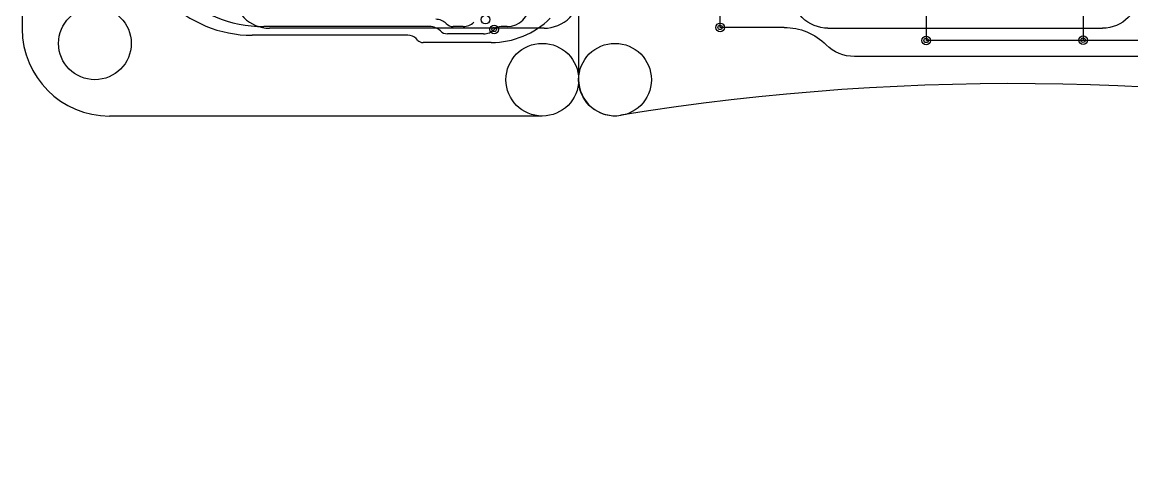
# Model space of a CAD drawing. Header units: millimetres. Extents: x -220 to 263, y -14 to 135.
# Drawn here: x -204 to -127.7, y -11.8 to 18.5 of the extents above; entities that cross this region are included whole.
import ezdxf

# ---------------------------------------------------------------- set-up
doc = ezdxf.new("R2010")
doc.units = ezdxf.units.MM
doc.layers.get('0').update_dxf_attribs({"color": 96, "lineweight": 25, "true_color": 0x008000})
for name, color, linetype, lineweight, true_color in [('livello 1', 18, 'Continuous', 25, 0x000000), ('livello 2', 18, 'Continuous', 25, 0x000000), ('livello 5', 18, 'Continuous', 25, 0x000000), ('livello 7', 6, 'Continuous', 25, 0xff00ff), ('livello 8', 18, 'Continuous', 25, 0x000000), ('livello 9', 18, 'Continuous', 25, 0x000000)]:
    doc.layers.add(name, color=color, linetype=linetype, lineweight=lineweight, true_color=true_color)

msp = doc.modelspace()

# ---------------------------------------------------------------- linework, layer by layer
at = {"flags": 128}
for points in [[(-165.722, 121.5), (-165.722, 14.516)], [(-204, 23), (-204, 18)], [(-168.222, 12), (-198, 12)]]:
    msp.add_lwpolyline(points, dxfattribs=at)
for centre in [(-199, 17), (-168.222, 14.5), (-163.222, 14.5)]:
    msp.add_circle(centre, 2.5)
for centre, radius, start, end in [((-198, 18), 6, 180, 270), ((-163.222, 14.516), 2.5, 180, 279.26459), ((-135.898, -152.987), 167.216, 57.60323, 99.26459)]:
    msp.add_arc(centre, radius, start, end)
at = {"layer": 'livello 1', "color": 22, "true_color": 0xc83434, "flags": 128}
for points in [[(-193.534, 20.707, 0.198912), (-187.378, 18.157)], [(-194.083, 20.006, 0.198913), (-188.171, 17.557)], [(-174.834, 18.357, 0.198914), (-175.558, 18.657)], [(-174.834, 18.357, 0.19891), (-174.351, 18.157)], [(-173.658, 18.157, 0.198889), (-172.934, 18.457)], [(-171.734, 17.057, 0.198909), (-167.686, 18.734)], [(-176.902, 17.325, 0.19889), (-177.463, 17.557)], [(-175.234, 17.857, 0.198914), (-175.958, 18.157)], [(-175.234, 17.857, 0.19891), (-174.751, 17.657)], [(-172.258, 17.657, 0.198889), (-171.534, 17.957)], [(-176.784, 17.207, 0.19891), (-176.422, 17.057)]]:
    msp.add_lwpolyline(points, format="xyb", dxfattribs=at)
for points in [[(-177.463, 17.557), (-188.171, 17.557)], [(-186.193, 18.157), (-187.378, 18.157)], [(-175.958, 18.157), (-186.193, 18.157)], [(-172.258, 17.657), (-174.751, 17.657)], [(-173.658, 18.157), (-174.351, 18.157)], [(-176.784, 17.207), (-176.902, 17.325)], [(-171.734, 17.057), (-176.422, 17.057)]]:
    msp.add_lwpolyline(points, dxfattribs=at)
at = {"layer": 'livello 1', "color": 7, "true_color": 0xececec}
for centre in [(-172.134, 18.633), (-171.534, 17.957)]:
    msp.add_circle(centre, 0.3, dxfattribs=at)
at = {"layer": 'livello 1', "color": 7}
msp.add_circle((-171.534, 17.957), 0.15, dxfattribs=at)
at = {"layer": 'livello 2', "color": 163, "true_color": 0x4d7fc4, "flags": 128}
for points in [[(-170.634, 18.157, 0.414194), (-169.134, 19.657)], [(-171.051, 18.157, 0.19891), (-171.534, 17.957)]]:
    msp.add_lwpolyline(points, format="xyb", dxfattribs=at)
msp.add_lwpolyline([(-170.634, 18.157), (-171.051, 18.157)], dxfattribs=at)
at = {"layer": 'livello 2', "color": 7, "true_color": 0xececec}
for centre in [(-172.134, 18.633), (-171.534, 17.957)]:
    msp.add_circle(centre, 0.3, dxfattribs=at)
at = {"layer": 'livello 2', "color": 7}
msp.add_circle((-171.534, 17.957), 0.15, dxfattribs=at)
at = {"layer": 'livello 5', "color": 3, "true_color": 0x00ff00, "flags": 128}
for points in [[(-189.484, 20.541, 0.414214), (-186.984, 18.041)], [(-168.103, 18.041, 0.414214), (-165.603, 20.541)]]:
    msp.add_lwpolyline(points, format="xyb", dxfattribs=at)
for points in [[(-172.985, 18.041), (-186.984, 18.041)], [(-168.103, 18.041), (-182.102, 18.041)]]:
    msp.add_lwpolyline(points, dxfattribs=at)
at = {"layer": 'livello 7', "color": 6, "true_color": 0xff00ff, "flags": 128}
for points in [[(-148.572, 18.041, -0.414214), (-151.072, 20.541)], [(-127.191, 20.541, -0.414202), (-129.691, 18.041)]]:
    msp.add_lwpolyline(points, format="xyb", dxfattribs=at)
for points in [[(-148.572, 18.041), (-134.573, 18.041)], [(-143.69, 18.041), (-129.691, 18.041)]]:
    msp.add_lwpolyline(points, dxfattribs=at)
at = {"layer": 'livello 8', "color": 163, "true_color": 0x4d7fc4, "flags": 128}
for points in [[(-155.991, 18.099), (-155.991, 24.099)], [(-131.01, 23.325), (-131.01, 17.249)], [(-141.823, 21.629), (-141.823, 17.199)]]:
    msp.add_lwpolyline(points, dxfattribs=at)
msp.add_lwpolyline([(-131.01, 17.249, -0.19928), (-131.023, 17.219)], format="xyb", dxfattribs=at)
at = {"layer": 'livello 8', "color": 7, "true_color": 0xececec}
for centre in [(-155.991, 18.099), (-141.823, 17.199), (-131.023, 17.219)]:
    msp.add_circle(centre, 0.3, dxfattribs=at)
at = {"layer": 'livello 8', "color": 7}
for centre in [(-155.991, 18.099), (-141.823, 17.199), (-131.023, 17.219)]:
    msp.add_circle(centre, 0.15, dxfattribs=at)
at = {"layer": 'livello 9', "color": 22, "true_color": 0xc83434, "flags": 128}
for points in [[(-151.588, 18.099), (-155.991, 18.099)], [(-141.823, 17.199), (-141.803, 17.219)], [(-141.803, 17.219), (-131.023, 17.219)], [(-131.023, 17.219), (-100.523, 17.219)], [(-106.191, 16.099), (-146.759, 16.099)]]:
    msp.add_lwpolyline(points, dxfattribs=at)
for points in [[(-151.588, 18.099, -0.198913), (-148.691, 16.899)], [(-146.759, 16.099, -0.198913), (-148.691, 16.899)]]:
    msp.add_lwpolyline(points, format="xyb", dxfattribs=at)
at = {"layer": 'livello 9', "color": 7, "true_color": 0xececec}
for centre in [(-155.991, 18.099), (-141.823, 17.199), (-131.023, 17.219)]:
    msp.add_circle(centre, 0.3, dxfattribs=at)
at = {"layer": 'livello 9', "color": 7}
for centre in [(-155.991, 18.099), (-141.823, 17.199), (-131.023, 17.219)]:
    msp.add_circle(centre, 0.15, dxfattribs=at)

doc.saveas('drawing.dxf')
